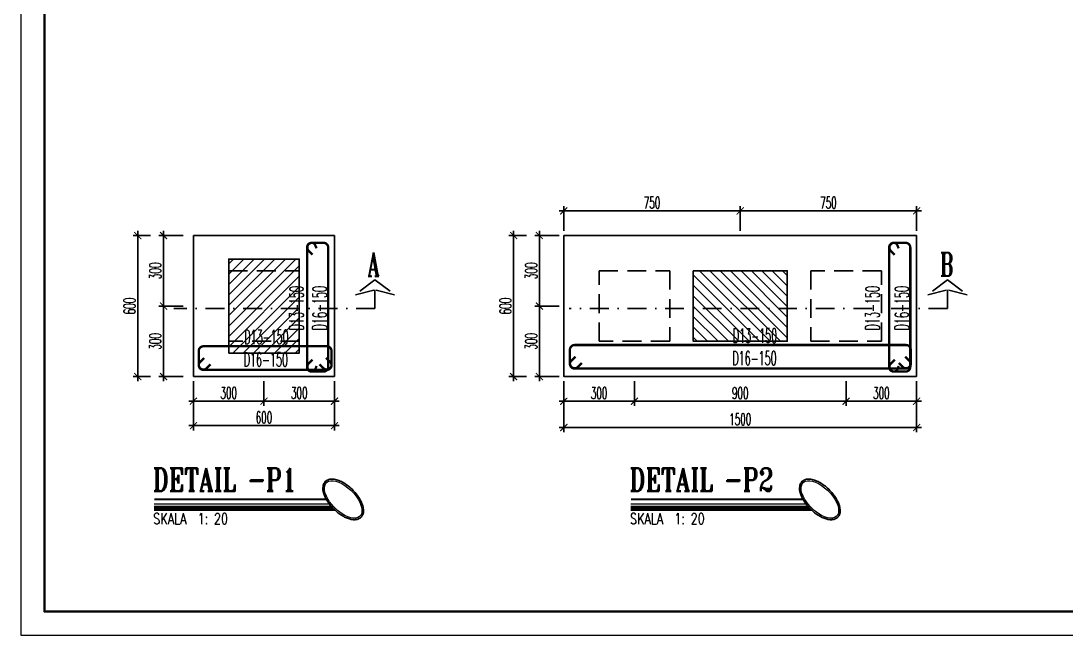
# Model space of a CAD drawing. Header units: inches. Extents: x 266054 to 836293, y -258454 to -102650.
# Drawn here: x 310451 to 332669, y -193542 to -180482 of the extents above; entities that cross this region are included whole.
import ezdxf
from ezdxf.enums import TextEntityAlignment as Align

# ---------------------------------------------------------------- set-up
doc = ezdxf.new("R2010")
doc.units = ezdxf.units.IN
doc.header["$LTSCALE"] = 800
doc.header["$MEASUREMENT"] = 0
doc.linetypes.add('DASHDOT', pattern=[1, 0.5, -0.25, 0, -0.25])
doc.linetypes.add('HIDDEN', pattern=[0.375, 0.25, -0.125])
for name, color, linetype, lineweight in [('BESI', 1, 'Continuous', 13), ('DM', 8, 'Continuous', 5), ('GRS KOP', 1, 'Continuous', 35), ('hacht', 8, 'Continuous', 5), ('kop', 7, 'Continuous', 20), ('TX1', 7, 'Continuous', 0)]:
    doc.layers.add(name, color=color, linetype=linetype, lineweight=lineweight)
for name, color, linetype in [('KOL', 5, 'Continuous'), ('LOGO', 7, 'Continuous'), ('NOTASI', 230, 'Continuous'), ('pancang', 6, 'Continuous'), ('pondasi', 7, 'Continuous'), ('POT', 15, 'DASHDOT'), ('TEXT', 4, 'Continuous'), ('TXT', 7, 'Continuous')]:
    doc.layers.add(name, color=color, linetype=linetype)
doc.styles.add('BARU', font='arial.ttf')
doc.styles.add('ROMAND', font='romant.shx', dxfattribs={"width": 0.75, "height": 300})
doc.styles.add('ROMANS', font='romans.shx', dxfattribs={"width": 0.8, "height": 0.25})
doc.styles.add('ROMANTIC', font='romans.shx', dxfattribs={"width": 0.55, "height": 250})
doc.styles.get("Standard").update_dxf_attribs({"font": 'romans.shx'})
doc.dimstyles.new('100', dxfattribs={"dimtxt": 350, "dimasz": 150, "dimexe": 100, "dimexo": 100, "dimgap": 50, "dimtad": 1, "dimdec": 0, "dimrnd": 1, "dimtxsty": 'ROMANTIC', "dimblk": 'ARCHTICK', "dimcen": 25, "dimdle": 100, "dimclrd": 16, "dimclre": 16, "dimclrt": 7, "dimadec": 0, "dimazin": 2, "dimtfac": 1, "dimtdec": 0, "dimtix": 1, "dimtmove": 0, "dimatfit": 3, "dimfxl": 0, "dimarcsym": 0})

# ---------------------------------------------------------------- blocks, each defined once
blk = doc.blocks.new('kop')
at = {"layer": 'GRS KOP'}
blk.add_lwpolyline([(1, 54), (83, 54), (83, 1), (1, 1)], close=True, dxfattribs=at)
at = {"layer": 'kop', "color": 7}
for p, q in [((0, 55), (0, 0)), ((0, 0), (84, 0))]:
    blk.add_line(p, q, dxfattribs=at)
at = {"layer": 'kop', "style": 'BARU', "flags": 4}
for p, height in [((73.8, 5.4), 0.35), ((80.303, 5.382), 0.25), ((73.8, 4.9), 0.35), ((80.303, 4.882), 0.25), ((73.8, 4.4), 0.35), ((80.303, 4.382), 0.25)]:
    blk.add_attdef('-', p, '', height=height, dxfattribs=at)
at = {"layer": 'kop', "flags": 4}
for tag, p in [('AR-00', (78.057, 2.648)), ('00', (81.238, 2.647))]:
    blk.add_attdef(tag, text='', height=0.35, dxfattribs=at).set_placement(p, align=Align.MIDDLE)
blk = doc.blocks.new('_ArchTick')
at = {"layer": 'LOGO', "color": 0, "const_width": 0.15}
blk.add_lwpolyline([(-0.5, -0.5), (0.5, 0.5)], dxfattribs=at)
blk = doc.blocks.new('*D8')
at = {"layer": 'Defpoints', "color": 0}
for p in [(320925, -185046), (321298, -185046), (321298, -188046)]:
    blk.add_point(p, dxfattribs=at)
at = {"layer": 'DM', "color": 16, "lineweight": -2}
for p, q in [((321198, -185046), (320825, -185046)), ((320925, -188146), (320925, -184946)), ((321198, -188046), (320825, -188046))]:
    blk.add_line(p, q, dxfattribs=at)
at = {"layer": 'DM', "color": 16, "lineweight": -2, "xscale": 150, "yscale": 150, "zscale": 150}
for p, rotation in [((320925, -185046), 90), ((320925, -188046), 270)]:
    blk.add_blockref('_ArchTick', p, dxfattribs=dict(at, rotation=rotation))
at = {"layer": 'DM', "color": 7, "insert": (320750, -186546), "char_height": 250, "attachment_point": 5, "rotation": 90, "style": 'ROMANTIC'}
blk.add_mtext('600', dxfattribs=at)
blk = doc.blocks.new('*D9')
at = {"layer": 'Defpoints', "color": 0}
for p in [(321992, -188046), (323492, -188046), (323492, -188570)]:
    blk.add_point(p, dxfattribs=at)
at = {"layer": 'DM', "color": 16, "lineweight": -2}
for p, q in [((321992, -188146), (321992, -188670)), ((323492, -188146), (323492, -188670)), ((321892, -188570), (323592, -188570))]:
    blk.add_line(p, q, dxfattribs=at)
at = {"layer": 'DM', "color": 16, "lineweight": -2, "xscale": 150, "yscale": 150, "zscale": 150, "rotation": 180}
blk.add_blockref('_ArchTick', (321992, -188570), dxfattribs=at)
at = {"layer": 'DM', "color": 16, "lineweight": -2, "xscale": 150, "yscale": 150, "zscale": 150}
blk.add_blockref('_ArchTick', (323492, -188570), dxfattribs=at)
at = {"layer": 'DM', "color": 7, "insert": (322742, -188395), "char_height": 250, "attachment_point": 5, "style": 'ROMANTIC'}
blk.add_mtext('300', dxfattribs=at)
blk = doc.blocks.new('*D10')
at = {"layer": 'Defpoints', "color": 0}
for p in [(321992, -188526), (329492, -188526), (321992, -189128)]:
    blk.add_point(p, dxfattribs=at)
at = {"layer": 'DM', "color": 16, "lineweight": -2}
for p, q in [((321992, -188626), (321992, -189228)), ((329492, -188626), (329492, -189228)), ((329592, -189128), (321892, -189128))]:
    blk.add_line(p, q, dxfattribs=at)
at = {"layer": 'DM', "color": 16, "lineweight": -2, "xscale": 150, "yscale": 150, "zscale": 150, "rotation": 180}
blk.add_blockref('_ArchTick', (321992, -189128), dxfattribs=at)
at = {"layer": 'DM', "color": 16, "lineweight": -2, "xscale": 150, "yscale": 150, "zscale": 150}
blk.add_blockref('_ArchTick', (329492, -189128), dxfattribs=at)
at = {"layer": 'DM', "color": 7, "insert": (325742, -188953), "char_height": 250, "attachment_point": 5, "style": 'ROMANTIC'}
blk.add_mtext('1500', dxfattribs=at)
blk = doc.blocks.new('*D11')
at = {"layer": 'Defpoints', "color": 0}
for p in [(323492, -188046), (327992, -188046), (327992, -188570)]:
    blk.add_point(p, dxfattribs=at)
at = {"layer": 'DM', "color": 16, "lineweight": -2}
for p, q in [((323492, -188146), (323492, -188670)), ((327992, -188146), (327992, -188670)), ((323392, -188570), (328092, -188570))]:
    blk.add_line(p, q, dxfattribs=at)
at = {"layer": 'DM', "color": 16, "lineweight": -2, "xscale": 150, "yscale": 150, "zscale": 150, "rotation": 180}
blk.add_blockref('_ArchTick', (323492, -188570), dxfattribs=at)
at = {"layer": 'DM', "color": 16, "lineweight": -2, "xscale": 150, "yscale": 150, "zscale": 150}
blk.add_blockref('_ArchTick', (327992, -188570), dxfattribs=at)
at = {"layer": 'DM', "color": 7, "insert": (325742, -188395), "char_height": 250, "attachment_point": 5, "style": 'ROMANTIC'}
blk.add_mtext('900', dxfattribs=at)
blk = doc.blocks.new('*D12')
at = {"layer": 'Defpoints', "color": 0}
for p in [(327992, -188046), (329492, -188046), (327992, -188570)]:
    blk.add_point(p, dxfattribs=at)
at = {"layer": 'DM', "color": 16, "lineweight": -2}
for p, q in [((327992, -188146), (327992, -188670)), ((329492, -188146), (329492, -188670)), ((329592, -188570), (327892, -188570))]:
    blk.add_line(p, q, dxfattribs=at)
at = {"layer": 'DM', "color": 16, "lineweight": -2, "xscale": 150, "yscale": 150, "zscale": 150, "rotation": 180}
blk.add_blockref('_ArchTick', (327992, -188570), dxfattribs=at)
at = {"layer": 'DM', "color": 16, "lineweight": -2, "xscale": 150, "yscale": 150, "zscale": 150}
blk.add_blockref('_ArchTick', (329492, -188570), dxfattribs=at)
at = {"layer": 'DM', "color": 7, "insert": (328742, -188395), "char_height": 250, "attachment_point": 5, "style": 'ROMANTIC'}
blk.add_mtext('300', dxfattribs=at)
blk = doc.blocks.new('*D13')
at = {"layer": 'Defpoints', "color": 0}
for p in [(321473, -185046), (321992, -185046), (321992, -186546)]:
    blk.add_point(p, dxfattribs=at)
at = {"layer": 'DM', "color": 16, "lineweight": -2}
for p, q in [((321892, -185046), (321373, -185046)), ((321473, -186646), (321473, -184946)), ((321892, -186546), (321373, -186546))]:
    blk.add_line(p, q, dxfattribs=at)
at = {"layer": 'DM', "color": 16, "lineweight": -2, "xscale": 150, "yscale": 150, "zscale": 150}
for p, rotation in [((321473, -185046), 90), ((321473, -186546), 270)]:
    blk.add_blockref('_ArchTick', p, dxfattribs=dict(at, rotation=rotation))
at = {"layer": 'DM', "color": 7, "insert": (321298, -185796), "char_height": 250, "attachment_point": 5, "rotation": 90, "style": 'ROMANTIC'}
blk.add_mtext('300', dxfattribs=at)
blk = doc.blocks.new('*D14')
at = {"layer": 'Defpoints', "color": 0}
for p in [(321992, -186546), (321473, -188046), (321992, -188046)]:
    blk.add_point(p, dxfattribs=at)
at = {"layer": 'DM', "color": 16, "lineweight": -2}
for p, q in [((321892, -186546), (321373, -186546)), ((321473, -186446), (321473, -188146)), ((321892, -188046), (321373, -188046))]:
    blk.add_line(p, q, dxfattribs=at)
at = {"layer": 'DM', "color": 16, "lineweight": -2, "xscale": 150, "yscale": 150, "zscale": 150}
for p, rotation in [((321473, -186546), 90), ((321473, -188046), 270)]:
    blk.add_blockref('_ArchTick', p, dxfattribs=dict(at, rotation=rotation))
at = {"layer": 'DM', "color": 7, "insert": (321298, -187296), "char_height": 250, "attachment_point": 5, "rotation": 90, "style": 'ROMANTIC'}
blk.add_mtext('300', dxfattribs=at)
blk = doc.blocks.new('*D25')
at = {"layer": 'Defpoints', "color": 0}
for p in [(312935, -185046), (313308, -185046), (313308, -188046)]:
    blk.add_point(p, dxfattribs=at)
at = {"layer": 'DM', "color": 16, "lineweight": -2}
for p, q in [((313208, -185046), (312835, -185046)), ((312935, -188146), (312935, -184946)), ((313208, -188046), (312835, -188046))]:
    blk.add_line(p, q, dxfattribs=at)
at = {"layer": 'DM', "color": 16, "lineweight": -2, "xscale": 150, "yscale": 150, "zscale": 150}
for p, rotation in [((312935, -185046), 90), ((312935, -188046), 270)]:
    blk.add_blockref('_ArchTick', p, dxfattribs=dict(at, rotation=rotation))
at = {"layer": 'DM', "color": 7, "insert": (312760, -186546), "char_height": 250, "attachment_point": 5, "rotation": 90, "style": 'ROMANTIC'}
blk.add_mtext('600', dxfattribs=at)
blk = doc.blocks.new('*D26')
at = {"layer": 'Defpoints', "color": 0}
for p in [(314118, -188044), (315618, -188044), (315618, -188568)]:
    blk.add_point(p, dxfattribs=at)
at = {"layer": 'DM', "color": 16, "lineweight": -2}
for p, q in [((314118, -188144), (314118, -188668)), ((315618, -188144), (315618, -188668)), ((314018, -188568), (315718, -188568))]:
    blk.add_line(p, q, dxfattribs=at)
at = {"layer": 'DM', "color": 16, "lineweight": -2, "xscale": 150, "yscale": 150, "zscale": 150, "rotation": 180}
blk.add_blockref('_ArchTick', (314118, -188568), dxfattribs=at)
at = {"layer": 'DM', "color": 16, "lineweight": -2, "xscale": 150, "yscale": 150, "zscale": 150}
blk.add_blockref('_ArchTick', (315618, -188568), dxfattribs=at)
at = {"layer": 'DM', "color": 7, "insert": (314868, -188393), "char_height": 250, "attachment_point": 5, "style": 'ROMANTIC'}
blk.add_mtext('300', dxfattribs=at)
blk = doc.blocks.new('*D27')
at = {"layer": 'Defpoints', "color": 0}
for p in [(313483, -185046), (314002, -185046), (314002, -186546)]:
    blk.add_point(p, dxfattribs=at)
at = {"layer": 'DM', "color": 16, "lineweight": -2}
for p, q in [((313902, -185046), (313383, -185046)), ((313483, -186646), (313483, -184946)), ((313902, -186546), (313383, -186546))]:
    blk.add_line(p, q, dxfattribs=at)
at = {"layer": 'DM', "color": 16, "lineweight": -2, "xscale": 150, "yscale": 150, "zscale": 150}
for p, rotation in [((313483, -185046), 90), ((313483, -186546), 270)]:
    blk.add_blockref('_ArchTick', p, dxfattribs=dict(at, rotation=rotation))
at = {"layer": 'DM', "color": 7, "insert": (313308, -185796), "char_height": 250, "attachment_point": 5, "rotation": 90, "style": 'ROMANTIC'}
blk.add_mtext('300', dxfattribs=at)
blk = doc.blocks.new('*D28')
at = {"layer": 'Defpoints', "color": 0}
for p in [(314002, -186546), (313483, -188046), (314002, -188046)]:
    blk.add_point(p, dxfattribs=at)
at = {"layer": 'DM', "color": 16, "lineweight": -2}
for p, q in [((313902, -186546), (313383, -186546)), ((313483, -186446), (313483, -188146)), ((313902, -188046), (313383, -188046))]:
    blk.add_line(p, q, dxfattribs=at)
at = {"layer": 'DM', "color": 16, "lineweight": -2, "xscale": 150, "yscale": 150, "zscale": 150}
for p, rotation in [((313483, -186546), 90), ((313483, -188046), 270)]:
    blk.add_blockref('_ArchTick', p, dxfattribs=dict(at, rotation=rotation))
at = {"layer": 'DM', "color": 7, "insert": (313308, -187296), "char_height": 250, "attachment_point": 5, "rotation": 90, "style": 'ROMANTIC'}
blk.add_mtext('300', dxfattribs=at)
blk = doc.blocks.new('*D29')
at = {"layer": 'Defpoints', "color": 0}
for p in [(315618, -188044), (317118, -188044), (315618, -188568)]:
    blk.add_point(p, dxfattribs=at)
at = {"layer": 'DM', "color": 16, "lineweight": -2}
for p, q in [((315618, -188144), (315618, -188668)), ((317118, -188144), (317118, -188668)), ((317218, -188568), (315518, -188568))]:
    blk.add_line(p, q, dxfattribs=at)
at = {"layer": 'DM', "color": 16, "lineweight": -2, "xscale": 150, "yscale": 150, "zscale": 150, "rotation": 180}
blk.add_blockref('_ArchTick', (315618, -188568), dxfattribs=at)
at = {"layer": 'DM', "color": 16, "lineweight": -2, "xscale": 150, "yscale": 150, "zscale": 150}
blk.add_blockref('_ArchTick', (317118, -188568), dxfattribs=at)
at = {"layer": 'DM', "color": 7, "insert": (316368, -188393), "char_height": 250, "attachment_point": 5, "style": 'ROMANTIC'}
blk.add_mtext('300', dxfattribs=at)
blk = doc.blocks.new('*D30')
at = {"layer": 'Defpoints', "color": 0}
for p in [(314118, -188487), (317118, -188487), (314118, -189089)]:
    blk.add_point(p, dxfattribs=at)
at = {"layer": 'DM', "color": 16, "lineweight": -2}
for p, q in [((314118, -188587), (314118, -189189)), ((317118, -188587), (317118, -189189)), ((317218, -189089), (314018, -189089))]:
    blk.add_line(p, q, dxfattribs=at)
at = {"layer": 'DM', "color": 16, "lineweight": -2, "xscale": 150, "yscale": 150, "zscale": 150, "rotation": 180}
blk.add_blockref('_ArchTick', (314118, -189089), dxfattribs=at)
at = {"layer": 'DM', "color": 16, "lineweight": -2, "xscale": 150, "yscale": 150, "zscale": 150}
blk.add_blockref('_ArchTick', (317118, -189089), dxfattribs=at)
at = {"layer": 'DM', "color": 7, "insert": (315618, -188914), "char_height": 250, "attachment_point": 5, "style": 'ROMANTIC'}
blk.add_mtext('600', dxfattribs=at)
blk = doc.blocks.new('*D515')
at = {"layer": 'Defpoints', "color": 0}
for p in [(325742, -184522), (321992, -185046), (325742, -185046)]:
    blk.add_point(p, dxfattribs=at)
at = {"layer": 'DM', "color": 16, "lineweight": -2}
for p, q in [((321892, -184522), (325842, -184522)), ((321992, -184946), (321992, -184422)), ((325742, -184946), (325742, -184422))]:
    blk.add_line(p, q, dxfattribs=at)
at = {"layer": 'DM', "color": 16, "lineweight": -2, "xscale": 150, "yscale": 150, "zscale": 150, "rotation": 180}
blk.add_blockref('_ArchTick', (321992, -184522), dxfattribs=at)
at = {"layer": 'DM', "color": 16, "lineweight": -2, "xscale": 150, "yscale": 150, "zscale": 150}
blk.add_blockref('_ArchTick', (325742, -184522), dxfattribs=at)
at = {"layer": 'DM', "color": 7, "insert": (323867, -184347), "char_height": 250, "attachment_point": 5, "style": 'ROMANTIC'}
blk.add_mtext('750', dxfattribs=at)
blk = doc.blocks.new('*D516')
at = {"layer": 'Defpoints', "color": 0}
for p in [(329492, -184522), (325742, -185046), (329492, -185046)]:
    blk.add_point(p, dxfattribs=at)
at = {"layer": 'DM', "color": 16, "lineweight": -2}
for p, q in [((325642, -184522), (329592, -184522)), ((325742, -184946), (325742, -184422)), ((329492, -184946), (329492, -184422))]:
    blk.add_line(p, q, dxfattribs=at)
at = {"layer": 'DM', "color": 16, "lineweight": -2, "xscale": 150, "yscale": 150, "zscale": 150, "rotation": 180}
blk.add_blockref('_ArchTick', (325742, -184522), dxfattribs=at)
at = {"layer": 'DM', "color": 16, "lineweight": -2, "xscale": 150, "yscale": 150, "zscale": 150}
blk.add_blockref('_ArchTick', (329492, -184522), dxfattribs=at)
at = {"layer": 'DM', "color": 7, "insert": (327617, -184347), "char_height": 250, "attachment_point": 5, "style": 'ROMANTIC'}
blk.add_mtext('750', dxfattribs=at)

msp = doc.modelspace()

# ---------------------------------------------------------------- hatches: boundary and pattern name
at = {"layer": 'hacht', "ltscale": 5}
h = msp.add_hatch(dxfattribs=at)
h.set_pattern_fill('ANSI31', color=256, scale=1250, style=0)
h.set_pattern_definition([(45, (-1273666.24, 677713.82), (-110.485435, 110.485435), [])])
h.paths.add_polyline_path([(316368, -185545.6), (314868, -185545.6), (314868, -187545.6), (316368, -187545.6)])
h = msp.add_hatch(dxfattribs=at)
h.set_pattern_fill('ANSI31', color=256, scale=1250, angle=-90, style=0)
h.set_pattern_definition([(315, (1190001.81, 1402738.57), (110.485435, 110.485435), [])])
h.paths.add_polyline_path([(326742.4, -187295.6), (326742.4, -185795.6), (324742.4, -185795.6), (324742.4, -187295.6)])

# ---------------------------------------------------------------- linework, layer by layer
at = {"ltscale": 100, "const_width": 40.5}
for points in [[(313285.7, -190657.3), (316943.6, -190657.3)], [(323419.4, -190657.3), (327077.2, -190657.3)]]:
    msp.add_lwpolyline(points, dxfattribs=at)
at = {"layer": 'BESI', "const_width": 50}
for points in [[(316735.8, -185318), (316697.6, -185229.7, 0.6681786), (316533.7, -185297.6), (316533.7, -187842.6, 0.6681786), (316697.6, -187910.5), (316737.2, -187820.8)], [(316650.1, -185453.7), (316568.6, -185372.3, -0.6681786), (316639.4, -185201.6), (316883.6, -185201.6, -0.4142136), (316983.6, -185301.6), (316983.6, -187838.6, -0.4142136), (316883.6, -187938.6), (316639.4, -187938.6, -0.6681786), (316568.6, -187767.9), (316651.5, -187685.1)], [(329110.2, -185318), (329072, -185229.7, 0.6681786), (328908.1, -185297.6), (328908.1, -187842.6, 0.6681786), (329072, -187910.5), (329111.6, -187820.8)], [(329024.5, -185453.7), (328943, -185372.3, -0.6681786), (329013.8, -185201.6), (329258, -185201.6, -0.4142136), (329358, -185301.6), (329358, -187838.6, -0.4142136), (329258, -187938.6), (329013.8, -187938.6, -0.6681786), (328943, -187767.9), (329025.9, -187685.1)], [(314483.6, -187784.7), (314402.1, -187866.2, -0.6681786), (314231.4, -187795.4), (314231.4, -187501.2, -0.4142136), (314331.4, -187401.2), (316953.4, -187401.2, -0.4142136), (317053.4, -187501.2), (317053.4, -187795.4, -0.6681786), (316882.7, -187866.2), (316799.9, -187783.3)], [(322374.1, -187757.1), (322292.7, -187838.6, -0.6681786), (322122, -187767.8), (322122, -187473.6, -0.4142136), (322222, -187373.6), (329267.3, -187373.6, -0.4142136), (329367.3, -187473.6), (329367.3, -187767.8, -0.6681786), (329196.6, -187838.6), (329113.7, -187755.7)], [(314347.8, -187649), (314259.6, -187737.2, 0.6681786), (314327.4, -187901.1), (316957.4, -187901.1, 0.6681786), (317025.3, -187737.2), (316935.7, -187647.6)], [(322238.3, -187621.4), (322150.1, -187709.6, 0.6681786), (322218, -187873.5), (329271.3, -187873.5, 0.6681786), (329339.1, -187709.6), (329249.5, -187620)]]:
    msp.add_lwpolyline(points, format="xyb", dxfattribs=at)
at = {"layer": 'hacht', "ltscale": 2}
for p, q in [((313285.7, -190748.6), (317003.2, -190748.6)), ((313285.7, -190802.6), (317046.4, -190802.6)), ((313285.7, -190829.6), (317070.4, -190829.6)), ((313285.7, -190856.6), (317096.2, -190856.6)), ((323419.4, -190748.6), (327136.8, -190748.6)), ((323419.4, -190802.6), (327180, -190802.6)), ((323419.4, -190829.6), (327204.1, -190829.6)), ((323419.4, -190856.6), (327229.9, -190856.6)), ((313285.7, -190883.6), (317124, -190883.6)), ((323419.4, -190883.6), (327257.7, -190883.6))]:
    msp.add_line(p, q, dxfattribs=at)
at = {"layer": 'hacht', "ltscale": 2, "extrusion": (0, 0, -1)}
for centre, start_param, end_param in [((317301.5, -190657.3), -1.1047225, 4.1652534), ((327435.2, -190657.3), -1.1047225, 4.1652534), ((317301.5, -190657.3), 4.1652534, 5.1784628), ((327435.2, -190657.3), 4.1652534, 5.1784628)]:
    msp.add_ellipse(centre, major_axis=(-356.6, 356.6), ratio=0.5030364, start_param=start_param, end_param=end_param, dxfattribs=at)
at = {"layer": 'KOL', "ltscale": 5, "elevation": 7874.3}
for points in [[(314868, -187545.6), (316368, -187545.6), (316368, -185545.6), (314868, -185545.6)], [(324742.4, -185795.6), (324742.4, -187295.6), (326742.4, -187295.6), (326742.4, -185795.6)]]:
    msp.add_lwpolyline(points, close=True, dxfattribs=at)
at = {"layer": 'NOTASI', "ltscale": 2}
for points, knots in [([(316962.8, -190689.6), (316935, -190642), (316927.1, -190626.8), (316906.8, -190584.1), (316896.1, -190556.7), (316879.9, -190503.4), (316874.4, -190477.4), (316869.1, -190427.4), (316869.4, -190403.4), (316874.9, -190366.5), (316878.3, -190352.8), (316887.8, -190326.7), (316894, -190314.4), (316908.9, -190291.8), (316917.6, -190281.6), (316937.5, -190263.5), (316948.7, -190255.7), (316972.7, -190242.8), (316985.6, -190237.7), (317012.7, -190230.2), (317027, -190227.8), (317056.5, -190225.4), (317071.8, -190225.5), (317118.6, -190229.1), (317151.4, -190236.1), (317218.9, -190258.2), (317253.6, -190273.4), (317323.3, -190310.9), (317358.1, -190333.2), (317426.2, -190383.7), (317459.4, -190411.9), (317522, -190472.4), (317551.5, -190504.7), (317605.2, -190571.6), (317629.3, -190606.2), (317670.7, -190675.8), (317688, -190710.7), (317714.7, -190779.2), (317724.1, -190812.7), (317732.6, -190867.7), (317733.8, -190889.9), (317731.7, -190927.4), (317729.3, -190943.2), (317721.2, -190973.1), (317715.6, -190987.2), (317702.5, -191010.9), (317695.6, -191020.7), (317685.5, -191032.1), (317683.3, -191034.5), (317681, -191036.8), (317673.7, -191044.1), (317665.6, -191050.7), (317648.4, -191062.3), (317639.1, -191067.4), (317619.7, -191075.8), (317609.5, -191079.3), (317588.4, -191084.5), (317577.4, -191086.4), (317543.1, -191089.8), (317518.7, -191089), (317468, -191081.8), (317441.8, -191075.4), (317388, -191057.4), (317360.5, -191045.9), (317322.5, -191026.7), (317312, -191021.1), (317301.5, -191015.2)], [2.0767628, 2.0767628, 2.0767628, 2.0767628, 2.1866625, 2.1866625, 2.3862146, 2.3862146, 2.5857668, 2.5857668, 2.785319, 2.785319, 2.9121138, 2.9121138, 3.0389086, 3.0389086, 3.1657034, 3.1657034, 3.2924983, 3.2924983, 3.4192931, 3.4192931, 3.5460879, 3.5460879, 3.6728828, 3.6728828, 3.9239312, 3.9239312, 4.1749796, 4.1749796, 4.426028, 4.426028, 4.6770765, 4.6770765, 4.9281249, 4.9281249, 5.1791733, 5.1791733, 5.4302217, 5.4302217, 5.6812701, 5.6812701, 5.861619, 5.861619, 6.0007077, 6.0007077, 6.1397964, 6.1397964, 6.2527106, 6.2527106, 6.2831853, 6.2831853, 6.2831853, 6.3808586, 6.3808586, 6.4785319, 6.4785319, 6.5762052, 6.5762052, 6.6738784, 6.6738784, 6.8734306, 6.8734306, 7.0729827, 7.0729827, 7.2725349, 7.2725349, 7.3480161, 7.3480161, 7.3480161, 7.3480161]), ([(327096.5, -190689.6), (327068.6, -190642), (327060.7, -190626.8), (327040.4, -190584.1), (327029.7, -190556.7), (327013.5, -190503.4), (327008, -190477.4), (327002.8, -190427.4), (327003, -190403.4), (327008.5, -190366.5), (327012, -190352.8), (327021.5, -190326.7), (327027.6, -190314.4), (327042.5, -190291.8), (327051.3, -190281.6), (327071.2, -190263.5), (327082.3, -190255.7), (327106.3, -190242.8), (327119.2, -190237.7), (327146.4, -190230.2), (327160.6, -190227.8), (327190.1, -190225.4), (327205.4, -190225.5), (327252.3, -190229.1), (327285, -190236.1), (327352.6, -190258.2), (327387.3, -190273.4), (327456.9, -190310.9), (327491.8, -190333.2), (327559.9, -190383.7), (327593, -190411.9), (327655.7, -190472.4), (327685.2, -190504.7), (327738.8, -190571.6), (327762.9, -190606.2), (327804.4, -190675.8), (327821.7, -190710.7), (327848.3, -190779.2), (327857.7, -190812.7), (327866.2, -190867.7), (327867.5, -190889.9), (327865.3, -190927.4), (327862.9, -190943.2), (327854.9, -190973.1), (327849.3, -190987.2), (327836.2, -191010.9), (327829.2, -191020.7), (327819.2, -191032.1), (327816.9, -191034.5), (327814.7, -191036.8), (327807.3, -191044.1), (327799.3, -191050.7), (327782, -191062.3), (327772.8, -191067.4), (327753.4, -191075.8), (327743.2, -191079.3), (327722, -191084.5), (327711.1, -191086.4), (327676.7, -191089.8), (327652.3, -191089), (327601.7, -191081.8), (327575.4, -191075.4), (327521.6, -191057.4), (327494.2, -191045.9), (327456.1, -191026.7), (327445.6, -191021.1), (327435.2, -191015.2)], [2.0767628, 2.0767628, 2.0767628, 2.0767628, 2.1866625, 2.1866625, 2.3862146, 2.3862146, 2.5857668, 2.5857668, 2.785319, 2.785319, 2.9121138, 2.9121138, 3.0389086, 3.0389086, 3.1657034, 3.1657034, 3.2924983, 3.2924983, 3.4192931, 3.4192931, 3.5460879, 3.5460879, 3.6728828, 3.6728828, 3.9239312, 3.9239312, 4.1749796, 4.1749796, 4.426028, 4.426028, 4.6770765, 4.6770765, 4.9281249, 4.9281249, 5.1791733, 5.1791733, 5.4302217, 5.4302217, 5.6812701, 5.6812701, 5.861619, 5.861619, 6.0007077, 6.0007077, 6.1397964, 6.1397964, 6.2527106, 6.2527106, 6.2831853, 6.2831853, 6.2831853, 6.3808586, 6.3808586, 6.4785319, 6.4785319, 6.5762052, 6.5762052, 6.6738784, 6.6738784, 6.8734306, 6.8734306, 7.0729827, 7.0729827, 7.2725349, 7.2725349, 7.3480161, 7.3480161, 7.3480161, 7.3480161]), ([(317301.5, -191015.2), (317262.8, -190992), (317256.4, -190987.8), (317222.6, -190965.4), (317195.4, -190945.1), (317142.7, -190901.4), (317117.2, -190877.9), (317068.7, -190828.5), (317045.7, -190802.6), (317003.1, -190749.4), (316983.5, -190722.1), (316964.9, -190692.9), (316963.9, -190691.2), (316962.8, -190689.6)], [1.14260602, 1.14260602, 1.14260602, 1.14260602, 1.18890174, 1.18890174, 1.38845389, 1.38845389, 1.58800604, 1.58800604, 1.78755819, 1.78755819, 1.98711034, 1.98711034, 1.99898545, 1.99898545, 1.99898545, 1.99898545]), ([(327435.2, -191015.2), (327396.5, -190992), (327390.1, -190987.8), (327356.2, -190965.4), (327329.1, -190945.1), (327276.4, -190901.4), (327250.9, -190877.9), (327202.3, -190828.5), (327179.3, -190802.6), (327136.7, -190749.4), (327117.1, -190722.1), (327098.5, -190692.9), (327097.5, -190691.2), (327096.5, -190689.6)], [1.14260602, 1.14260602, 1.14260602, 1.14260602, 1.18890174, 1.18890174, 1.38845389, 1.38845389, 1.58800604, 1.58800604, 1.78755819, 1.78755819, 1.98711034, 1.98711034, 1.99898545, 1.99898545, 1.99898545, 1.99898545])]:
    msp.add_open_spline(points, degree=3, knots=knots, dxfattribs=at)
at = {"layer": 'pancang', "linetype": 'HIDDEN', "ltscale": 2, "elevation": 7874.3}
for points in [[(314868, -185795.6), (316368, -185795.6), (316368, -187295.6), (314868, -187295.6)], [(322742.4, -185795.6), (324242.4, -185795.6), (324242.4, -187295.6), (322742.4, -187295.6)], [(328742.4, -185795.6), (327242.4, -185795.6), (327242.4, -187295.6), (328742.4, -187295.6)]]:
    msp.add_lwpolyline(points, close=True, dxfattribs=at)
at = {"layer": 'pondasi'}
for p, q in [((314118, -185045.6), (314118, -188045.6)), ((317118, -185045.6), (314118, -185045.6)), ((317118, -185045.6), (317118, -188045.6)), ((317118, -188045.6), (314118, -188045.6))]:
    msp.add_line(p, q, dxfattribs=at)
msp.add_lwpolyline([(329492.4, -188045.6), (321992.4, -188045.6), (321992.4, -185045.6), (329492.4, -185045.6)], close=True, dxfattribs=at)
at = {"layer": 'POT', "linetype": 'DASHDOT'}
for p, q in [((317977.8, -185990.6), (317562, -186304.2)), ((317977.8, -185990.6), (318393.6, -186304.2)), ((330147.4, -185990.6), (329731.6, -186304.2)), ((330147.4, -185990.6), (330563.2, -186304.2)), ((317562, -186304.2), (317977.8, -186202.8)), ((317977.8, -186596.7), (317977.8, -186202.8)), ((318393.6, -186304.2), (317977.8, -186202.8)), ((329731.6, -186304.2), (330147.4, -186202.8)), ((330147.4, -186596.7), (330147.4, -186202.8)), ((330563.2, -186304.2), (330147.4, -186202.8)), ((317977.8, -186596.7), (313703.9, -186596.7)), ((330147.4, -186596.7), (322102.4, -186596.7))]:
    msp.add_line(p, q, dxfattribs=at)

# ---------------------------------------------------------------- block references
at = {"layer": 'kop', "xscale": 500, "yscale": 500, "zscale": 500}
msp.add_blockref('kop', (310450.6, -193542.5), dxfattribs=at)

# ---------------------------------------------------------------- texts
at = {"layer": 'TEXT', "style": 'ROMAND', "width": 0.6}
for s, p in [('A', (317818.4, -185909.3)), ('B', (329987.9, -185909.3))]:
    msp.add_text(s, height=500, dxfattribs=at).set_placement(p)
at = {"layer": 'TEXT', "style": 'ROMANS', "width": 0.5}
for s, p in [('D13-150', (316307.3, -186590.9)), ('D16-150', (316801.2, -186590.9)), ('D13-150', (328554.4, -186590.9)), ('D16-150', (329175.6, -186590.9))]:
    msp.add_text(s, height=300, rotation=90, dxfattribs=at).set_placement(p, align=Align.MIDDLE)
for s, p in [('D13-150', (315669.2, -187202.9)), ('D13-150', (326055.5, -187175.3)), ('D16-150', (326044.7, -187653.8)), ('D16-150', (315658.3, -187681.4))]:
    msp.add_text(s, height=300, dxfattribs=at).set_placement(p, align=Align.MIDDLE)
at = {"layer": 'TX1', "style": 'ROMAND', "width": 0.75}
for s, p in [('DETAIL -P1', (313251.6, -190478.5)), ('DETAIL -P2', (323385.3, -190478.5))]:
    msp.add_text(s, height=486.11, dxfattribs=at).set_placement(p)
at = {"layer": 'TXT', "style": 'ROMAND', "width": 0.75}
for p in [(313264, -191183.9), (323397.7, -191183.9)]:
    msp.add_text('SKALA  1: 20', height=233.332, dxfattribs=at).set_placement(p)

# ---------------------------------------------------------------- dimensions: what is measured, and where the dimension line sits
at = {"layer": 'DM'}
for base, p1, p2, picture, middle in [((325742.4, -184521.6), (321992.4, -185045.6), (325742.4, -185045.6), '*D515', (323867.4, -184346.6)), ((329492.4, -184521.6), (325742.4, -185045.6), (329492.4, -185045.6), '*D516', (327617.4, -184346.6)), ((315618, -188568.2), (314118, -188044.2), (315618, -188044.2), '*D26', (314868, -188393.2)), ((323492.4, -188569.6), (321992.4, -188045.6), (323492.4, -188045.6), '*D9', (322742.4, -188394.6)), ((327992.4, -188569.6), (323492.4, -188045.6), (327992.4, -188045.6), '*D11', (325742.4, -188394.6))]:
    dim = msp.add_linear_dim(base=base, p1=p1, p2=p2, dimstyle='100', override={"dimlfac": 0.2}, dxfattribs=at)
    dim.commit()
    dim.dimension.update_dxf_attribs({"geometry": picture, "text_midpoint": middle})
for base, p1, p2, angle, picture, middle in [((312935, -185045.6), (313308, -188045.6), (313308, -185045.6), 270, '*D25', (312760, -186545.6)), ((313483, -185045.6), (314002, -186545.6), (314002, -185045.6), 90, '*D27', (313308, -185795.6)), ((320925.4, -185045.6), (321298.4, -188045.6), (321298.4, -185045.6), 270, '*D8', (320750.4, -186545.6)), ((321473.4, -185045.6), (321992.4, -186545.6), (321992.4, -185045.6), 90, '*D13', (321298.4, -185795.6)), ((313483, -188045.6), (314002, -186545.6), (314002, -188045.6), 270, '*D28', (313308, -187295.6)), ((321473.4, -188045.6), (321992.4, -186545.6), (321992.4, -188045.6), 270, '*D14', (321298.4, -187295.6)), ((315618, -188568.2), (317118, -188044.2), (315618, -188044.2), 180, '*D29', (316368, -188393.2)), ((327992.4, -188569.6), (329492.4, -188045.6), (327992.4, -188045.6), 180, '*D12', (328742.4, -188394.6)), ((314118, -189088.5), (317118, -188486.5), (314118, -188486.5), 180, '*D30', (315618, -188913.5)), ((321992.4, -189127.6), (329492.4, -188525.6), (321992.4, -188525.6), 180, '*D10', (325742.4, -188952.6))]:
    dim = msp.add_linear_dim(base=base, p1=p1, p2=p2, angle=angle, dimstyle='100', override={"dimlfac": 0.2}, dxfattribs=at)
    dim.commit()
    dim.dimension.update_dxf_attribs({"geometry": picture, "text_midpoint": middle})

doc.saveas('drawing.dxf')
